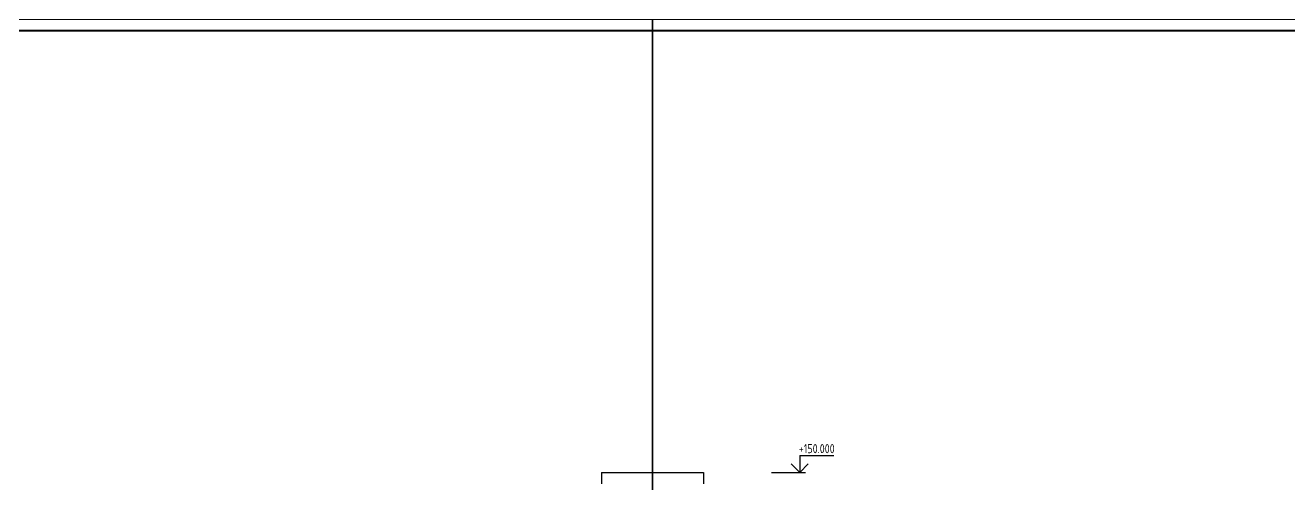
# Model space of a CAD drawing. Extents: x -50000 to 1632000, y -47600 to 308800.
# Drawn here: x 567434 to 678967, y 149000 to 189500 of the extents above; entities that cross this region are included whole.
import ezdxf
from ezdxf.enums import TextEntityAlignment as Align

# ---------------------------------------------------------------- set-up
doc = ezdxf.new("R2010")
doc.units = 0
doc.header["$MEASUREMENT"] = 0
doc.linetypes.add('ACAD_ISO04W100', pattern=[30, 24, -3, 0, -3])
doc.layers.get('Defpoints').update_dxf_attribs({"color": 6})
doc.layers.add('2', color=7, linetype='Continuous')
doc.styles.get("Standard").update_dxf_attribs({"font": 'isocpeur.ttf'})

# ---------------------------------------------------------------- blocks, each defined once
blk = doc.blocks.new('Chimney')
at = {"layer": '2', "color": 78, "linetype": 'ACAD_ISO04W100', "lineweight": 18, "ltscale": 100}
blk.add_line((0, 0), (0, 77200), dxfattribs=at)
at = {"layer": '2', "linetype": 'Continuous', "lineweight": 30}
for p, q in [((-4500, 75200), (4500, 75200)), ((-4500, 75200), (-4500, 74200)), ((4500, 75200), (4500, 74200))]:
    blk.add_line(p, q, dxfattribs=at)

msp = doc.modelspace()

# ---------------------------------------------------------------- linework, layer by layer
at = {"layer": '2', "linetype": 'Continuous'}
for p, q in [((635050, 150750), (635800, 150000)), ((635800, 151500), (638800, 151500)), ((635800, 151500), (635800, 150000)), ((635800, 150000), (636550, 150750)), ((633300, 150000), (636300, 150000))]:
    msp.add_line(p, q, dxfattribs=at)
at = {"layer": '2', "linetype": 'Continuous', "lineweight": 40, "flags": 128}
msp.add_lwpolyline([(458600, -46600), (790000, -46600), (790000, 189000), (458600, 189000)], close=True, dxfattribs=at)
at = {"layer": 'Defpoints'}
for points in [[(454600, 71200), (622800, 71200), (622800, 190000), (454600, 190000)], [(622800, 71200), (791000, 71200), (791000, 190000), (622800, 190000)]]:
    msp.add_lwpolyline(points, close=True, dxfattribs=at)

# ---------------------------------------------------------------- block references
at = {"layer": '2', "linetype": 'Continuous', "lineweight": 70}
msp.add_blockref('Chimney', (622800, 74800), dxfattribs=at)

# ---------------------------------------------------------------- texts
at = {"layer": '2', "width": 0.8}
msp.add_text('+150.000', height=800, dxfattribs=at).set_placement((637300, 152100), align=Align.MIDDLE_CENTER)

doc.saveas('drawing.dxf')
